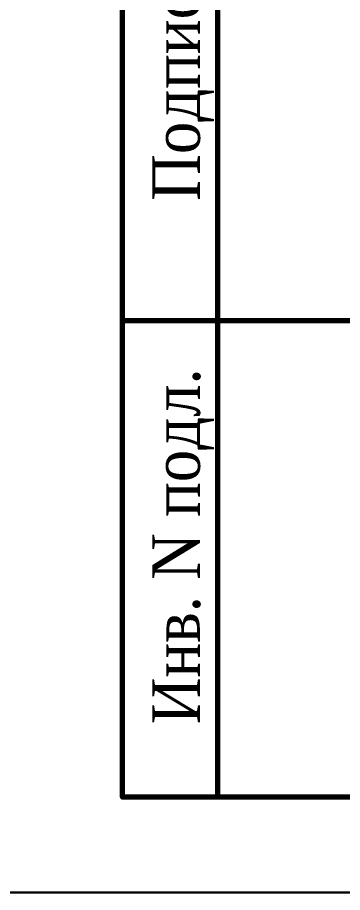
# Model space of a CAD drawing. Header units: millimetres. Extents: x 2389 to 10678, y 3615 to 3913.
# Drawn here: x 3441.44 to 3458.47, y 3615.06 to 3660.96 of the extents above; entities that cross this region are included whole.
import ezdxf

# ---------------------------------------------------------------- set-up
doc = ezdxf.new("R2010")
doc.units = ezdxf.units.MM
doc.layers.add('П', color=7, linetype='Continuous')
doc.layers.add('Чертеж', color=7, linetype='Continuous')
doc.styles.add('Simplex8', font='Times New Roman.ttf', dxfattribs={"height": 3.5})

# ---------------------------------------------------------------- blocks, each defined once
blk = doc.blocks.new('Штамп б')
at = {"lineweight": 70}
for points in [[(20, 0), (8, 0), (8, 85), (20, 85)], [(13, 0), (13, 85)], [(8, 25), (20, 25)]]:
    blk.add_lwpolyline(points, dxfattribs=at)
at = {"lineweight": 25, "style": 'Simplex8', "width": 0.9}
for s, p in [('Подпись и дата', (12.058, 31.281)), ('Инв. N подл.', (12.058, 3.824))]:
    blk.add_text(s, height=2.5, rotation=90, dxfattribs=at).set_placement(p)
blk = doc.blocks.new('1')
at = {"lineweight": 30}
blk.add_line((420, 0), (630, 0), dxfattribs=at)

msp = doc.modelspace()

# ---------------------------------------------------------------- linework, layer by layer
at = {"layer": 'П', "linetype": 'Continuous', "lineweight": 0}
msp.add_lwpolyline([(3438.937, 3912.064), (3648.937, 3912.064), (3648.937, 3615.064), (3438.937, 3615.064)], close=True, dxfattribs=at)

# ---------------------------------------------------------------- block references
at = {"layer": 'П', "lineweight": 30}
msp.add_blockref('1', (3018.937, 3615.064), dxfattribs=at)
at = {"layer": 'Чертеж', "lineweight": 25}
msp.add_blockref('Штамп б', (3438.937, 3620.064), dxfattribs=at)

doc.saveas('drawing.dxf')
